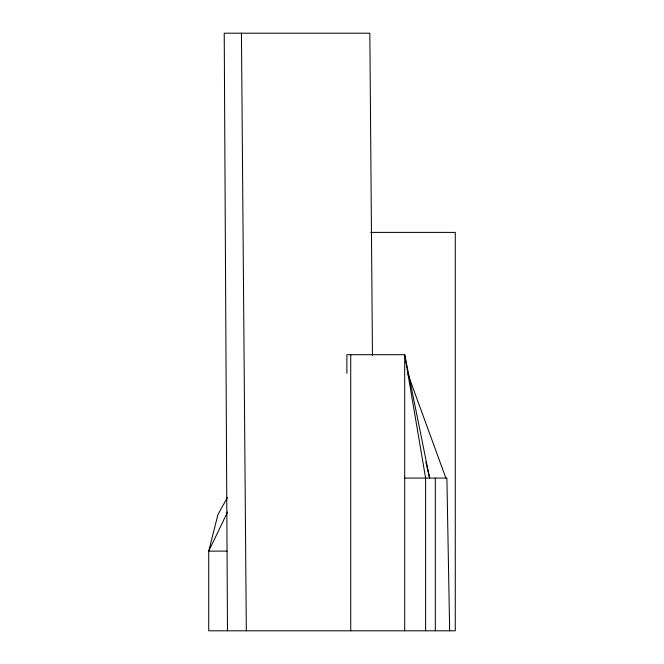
<?xml version="1.0" encoding="UTF-8"?>
<svg xmlns="http://www.w3.org/2000/svg" width="664" height="664" viewBox="0 0 664 664"><rect width="100%" height="100%" fill="white"/><g stroke="black" fill="none" stroke-linecap="round" stroke-linejoin="round"><path stroke-width="1" d="M227.594 512.01L208.728 551.12L208.728 630.8L455.272 630.8L455.272 232.4L370.728 232.4M227.42 497.485L217.933 514.6L208.728 551.12L227.03 551.12M404.691 478.08L446.889 478.08L449.661 630.8M407.945 374.139L445.876 478.08M425.881 462.036L429.625 478.08L404.691 354.709L346.882 354.709L346.882 373.326M372.462 355.306L369.831 33.2L224.224 33.2L227.486 630.8M241.439 33.2L246.319 630.8M435.318 478.08L435.318 630.8M425.607 630.8L425.607 478.08L404.691 354.709L404.691 630.8M350.725 354.709L350.725 630.8"/></g></svg>
